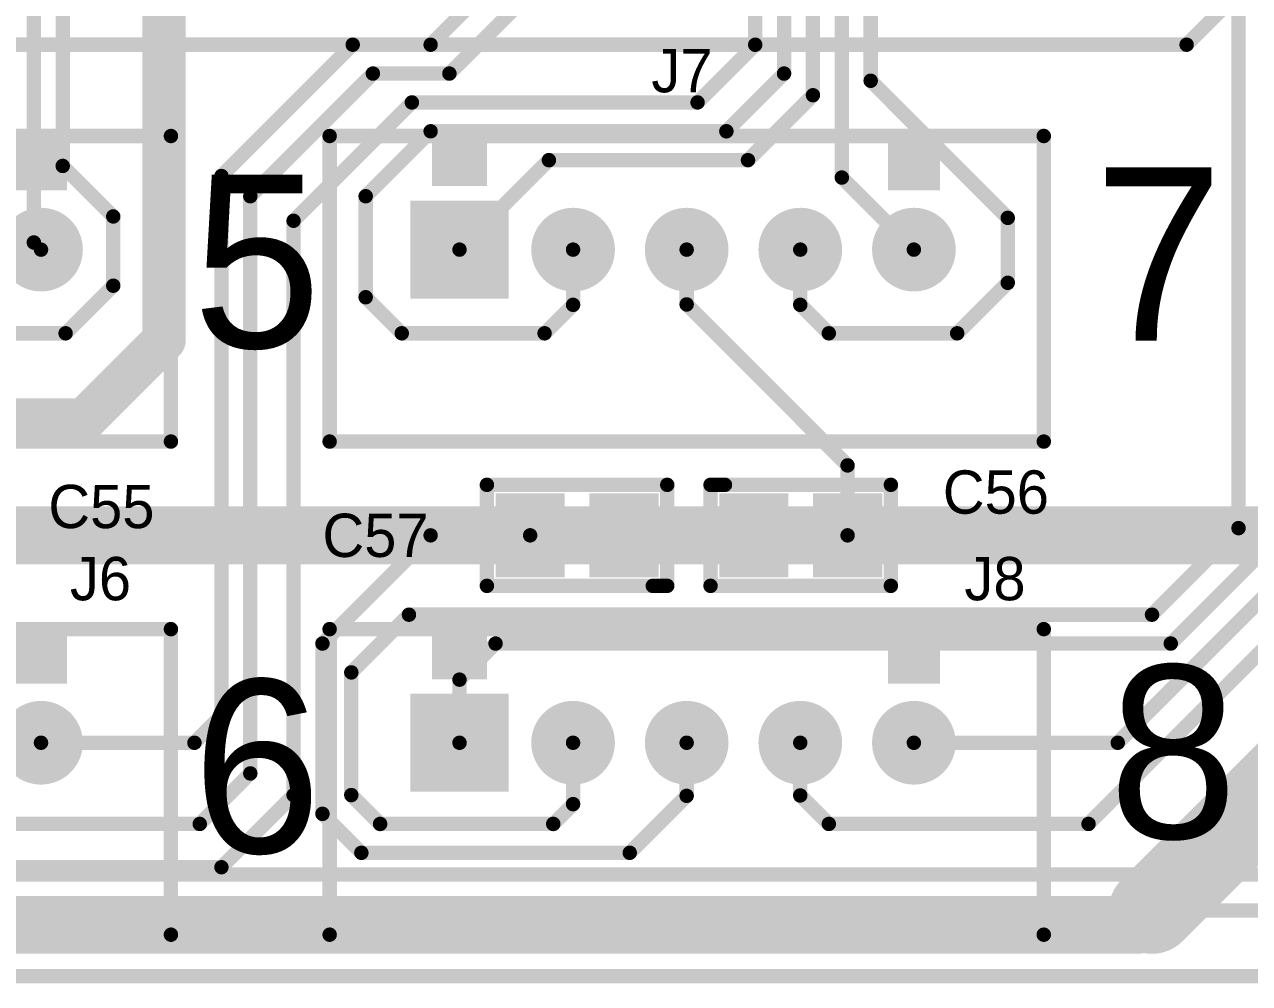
# Model space of a CAD drawing. Extents: x 1012 to 1122, y 1012 to 1122.
# Drawn here: x 1078.45 to 1100.01, y 1011.67 to 1028.55 of the extents above; entities that cross this region are included whole.
import ezdxf

# ---------------------------------------------------------------- set-up
doc = ezdxf.new("R2010")
doc.units = 0
doc.layers.get('0').update_dxf_attribs({"linetype": 'CONTINUOUS'})
for name, color, linetype in [('BOTTOMLAYER', 5, 'CONTINUOUS'), ('BOTTOMSOLDER', 6, 'CONTINUOUS'), ('KEEPOUTLAYER', 6, 'CONTINUOUS'), ('MECHANICAL1', 6, 'CONTINUOUS'), ('MULTILAYER', 9, 'CONTINUOUS'), ('TOPLAYER', 1, 'CONTINUOUS'), ('TOPOVERLAY', 2, 'CONTINUOUS'), ('TOPPASTE', 8, 'CONTINUOUS'), ('TOPSOLDER', 216, 'CONTINUOUS')]:
    doc.layers.add(name, color=color, linetype=linetype)

# ---------------------------------------------------------------- blocks, each defined once
blk = doc.blocks.new('CC0603_66')
at = {"layer": 'TOPLAYER'}
for points in [[(-0.508, -0.635), (0.508, -0.635), (-0.508, 0.635), (0.508, 0.635)], [(1.143, -0.635), (2.159, -0.635), (1.143, 0.635), (2.159, 0.635)]]:
    blk.add_solid(points, dxfattribs=at)
at = {"layer": 'TOPOVERLAY', "const_width": 0.254}
for points in [[(-0.762, -0.889), (-0.762, 0.889)], [(-0.762, 0.889), (-0.508, 0.889)], [(-0.508, 0.889), (2.413, 0.889)], [(2.413, -0.889), (2.413, 0.889)], [(-0.762, -0.889), (2.413, -0.889)]]:
    blk.add_lwpolyline(points, dxfattribs=at)
at = {"layer": 'TOPOVERLAY', "const_width": 0.127}
for points in [[(-0.8255, 0.889, 1), (-0.6985, 0.889, 1)], [(-0.8255, 0.889, 1), (-0.6985, 0.889, 1)], [(-0.5715, 0.889, 1), (-0.4445, 0.889, 1)], [(-0.5715, 0.889, 1), (-0.4445, 0.889, 1)], [(2.3495, 0.889, 1), (2.4765, 0.889, 1)], [(2.3495, 0.889, 1), (2.4765, 0.889, 1)], [(-0.8255, -0.889, 1), (-0.6985, -0.889, 1)], [(-0.8255, -0.889, 1), (-0.6985, -0.889, 1)], [(2.3495, -0.889, 1), (2.4765, -0.889, 1)], [(2.3495, -0.889, 1), (2.4765, -0.889, 1)]]:
    blk.add_lwpolyline(points, format="xyb", close=True, dxfattribs=at)
at = {"layer": 'TOPPASTE'}
for points in [[(-0.508, -0.635), (0.508, -0.635), (-0.508, 0.635), (0.508, 0.635)], [(1.143, -0.635), (2.159, -0.635), (1.143, 0.635), (2.159, 0.635)]]:
    blk.add_solid(points, dxfattribs=at)
at = {"layer": 'TOPSOLDER'}
for points in [[(-0.6096, -0.7366), (0.6096, -0.7366), (-0.6096, 0.7366), (0.6096, 0.7366)], [(1.0414, -0.7366), (2.2606, -0.7366), (1.0414, 0.7366), (2.2606, 0.7366)]]:
    blk.add_solid(points, dxfattribs=at)
blk = doc.blocks.new('CC0603_67')
at = {"layer": 'TOPLAYER'}
for points in [[(-0.508, -0.635), (0.508, -0.635), (-0.508, 0.635), (0.508, 0.635)], [(1.143, -0.635), (2.159, -0.635), (1.143, 0.635), (2.159, 0.635)]]:
    blk.add_solid(points, dxfattribs=at)
at = {"layer": 'TOPOVERLAY', "const_width": 0.254}
for points in [[(-0.508, 0.889), (-0.762, 0.889)], [(-0.762, 0.889), (-0.762, -0.889)], [(2.413, 0.889), (-0.508, 0.889)], [(2.413, 0.889), (2.413, -0.889)], [(2.413, -0.889), (-0.762, -0.889)]]:
    blk.add_lwpolyline(points, dxfattribs=at)
at = {"layer": 'TOPOVERLAY', "const_width": 0.127}
for points in [[(-0.8255, 0.889, 1), (-0.6985, 0.889, 1)], [(-0.8255, 0.889, 1), (-0.6985, 0.889, 1)], [(-0.5715, 0.889, 1), (-0.4445, 0.889, 1)], [(-0.5715, 0.889, 1), (-0.4445, 0.889, 1)], [(2.3495, 0.889, 1), (2.4765, 0.889, 1)], [(2.3495, 0.889, 1), (2.4765, 0.889, 1)], [(-0.8255, -0.889, 1), (-0.6985, -0.889, 1)], [(-0.8255, -0.889, 1), (-0.6985, -0.889, 1)], [(2.3495, -0.889, 1), (2.4765, -0.889, 1)], [(2.3495, -0.889, 1), (2.4765, -0.889, 1)]]:
    blk.add_lwpolyline(points, format="xyb", close=True, dxfattribs=at)
at = {"layer": 'TOPPASTE'}
for points in [[(-0.508, -0.635), (0.508, -0.635), (-0.508, 0.635), (0.508, 0.635)], [(1.143, -0.635), (2.159, -0.635), (1.143, 0.635), (2.159, 0.635)]]:
    blk.add_solid(points, dxfattribs=at)
at = {"layer": 'TOPSOLDER'}
for points in [[(-0.6096, -0.7366), (0.6096, -0.7366), (-0.6096, 0.7366), (0.6096, 0.7366)], [(1.0414, -0.7366), (2.2606, -0.7366), (1.0414, 0.7366), (2.2606, 0.7366)]]:
    blk.add_solid(points, dxfattribs=at)
blk = doc.blocks.new('CON5_2_0MM_110')
at = {"layer": 'BOTTOMLAYER', "const_width": 0.635}
for points in [[(1.682496, 0, 1), (2.317496, 0, 1)], [(3.682492, 0, 1), (4.317492, 0, 1)], [(5.682488, 0, 1), (6.317488, 0, 1)], [(7.682484, 0, 1), (8.317484, 0, 1)]]:
    blk.add_lwpolyline(points, format="xyb", close=True, dxfattribs=at)
at = {"layer": 'BOTTOMLAYER'}
blk.add_solid([(0.762, 0.762), (-0.762, 0.762), (0.762, -0.762), (-0.762, -0.762)], dxfattribs=at)
at = {"layer": 'BOTTOMSOLDER', "const_width": 0.7366}
for points in [[(1.631696, 0, 1), (2.368296, 0, 1)], [(3.631692, 0, 1), (4.368292, 0, 1)], [(5.631688, 0, 1), (6.368288, 0, 1)], [(7.631684, 0, 1), (8.368284, 0, 1)]]:
    blk.add_lwpolyline(points, format="xyb", close=True, dxfattribs=at)
at = {"layer": 'BOTTOMSOLDER'}
blk.add_solid([(0.8636, 0.8636), (-0.8636, 0.8636), (0.8636, -0.8636), (-0.8636, -0.8636)], dxfattribs=at)
at = {"layer": 'MULTILAYER', "const_width": 0.635}
for points in [[(1.682496, 0, 1), (2.317496, 0, 1)], [(3.682492, 0, 1), (4.317492, 0, 1)], [(5.682488, 0, 1), (6.317488, 0, 1)], [(7.682484, 0, 1), (8.317484, 0, 1)]]:
    blk.add_lwpolyline(points, format="xyb", close=True, dxfattribs=at)
at = {"layer": 'MULTILAYER'}
blk.add_solid([(0.762, 0.762), (-0.762, 0.762), (0.762, -0.762), (-0.762, -0.762)], dxfattribs=at)
at = {"layer": 'TOPLAYER', "const_width": 0.635}
for points in [[(1.682496, 0, 1), (2.317496, 0, 1)], [(3.682492, 0, 1), (4.317492, 0, 1)], [(5.682488, 0, 1), (6.317488, 0, 1)], [(7.682484, 0, 1), (8.317484, 0, 1)]]:
    blk.add_lwpolyline(points, format="xyb", close=True, dxfattribs=at)
at = {"layer": 'TOPLAYER'}
blk.add_solid([(0.762, 0.762), (-0.762, 0.762), (0.762, -0.762), (-0.762, -0.762)], dxfattribs=at)
at = {"layer": 'TOPOVERLAY', "const_width": 0.254}
for points in [[(-2.286, -3.3782), (-2.286, 1.999996)], [(-2.286, 1.999996), (10.287, 1.999996)], [(10.287, -3.3782), (10.287, 1.999996)], [(-2.286, -3.3782), (10.287, -3.3782)]]:
    blk.add_lwpolyline(points, dxfattribs=at)
at = {"layer": 'TOPOVERLAY', "const_width": 0.127}
for points in [[(-2.3495, 1.999996, 1), (-2.2225, 1.999996, 1)], [(-2.3495, 1.999996, 1), (-2.2225, 1.999996, 1)], [(10.2235, 1.999996, 1), (10.3505, 1.999996, 1)], [(10.2235, 1.999996, 1), (10.3505, 1.999996, 1)], [(-2.3495, -3.3782, 1), (-2.2225, -3.3782, 1)], [(-2.3495, -3.3782, 1), (-2.2225, -3.3782, 1)], [(10.2235, -3.3782, 1), (10.3505, -3.3782, 1)], [(10.2235, -3.3782, 1), (10.3505, -3.3782, 1)]]:
    blk.add_lwpolyline(points, format="xyb", close=True, dxfattribs=at)
at = {"layer": 'TOPOVERLAY'}
for points in [[(-0.4826, 1.1176), (0.4826, 1.1176), (-0.4826, 1.999996), (0.4826, 1.999996)], [(7.5438, 1.0414), (8.4582, 1.0414), (7.5438, 1.923796), (8.4582, 1.923796)]]:
    blk.add_solid(points, dxfattribs=at)
at = {"layer": 'TOPSOLDER', "const_width": 0.7366}
for points in [[(1.631696, 0, 1), (2.368296, 0, 1)], [(3.631692, 0, 1), (4.368292, 0, 1)], [(5.631688, 0, 1), (6.368288, 0, 1)], [(7.631684, 0, 1), (8.368284, 0, 1)]]:
    blk.add_lwpolyline(points, format="xyb", close=True, dxfattribs=at)
at = {"layer": 'TOPSOLDER'}
blk.add_solid([(0.8636, 0.8636), (-0.8636, 0.8636), (0.8636, -0.8636), (-0.8636, -0.8636)], dxfattribs=at)
blk = doc.blocks.new('CON5_2_0MM_111')
at = {"layer": 'BOTTOMLAYER', "const_width": 0.635}
for points in [[(1.682496, 0, 1), (2.317496, 0, 1)], [(3.682492, 0, 1), (4.317492, 0, 1)], [(5.682488, 0, 1), (6.317488, 0, 1)], [(7.682484, 0, 1), (8.317484, 0, 1)]]:
    blk.add_lwpolyline(points, format="xyb", close=True, dxfattribs=at)
at = {"layer": 'BOTTOMLAYER'}
blk.add_solid([(0.762, 0.762), (-0.762, 0.762), (0.762, -0.762), (-0.762, -0.762)], dxfattribs=at)
at = {"layer": 'BOTTOMSOLDER', "const_width": 0.7366}
for points in [[(1.631696, 0, 1), (2.368296, 0, 1)], [(3.631692, 0, 1), (4.368292, 0, 1)], [(5.631688, 0, 1), (6.368288, 0, 1)], [(7.631684, 0, 1), (8.368284, 0, 1)]]:
    blk.add_lwpolyline(points, format="xyb", close=True, dxfattribs=at)
at = {"layer": 'BOTTOMSOLDER'}
blk.add_solid([(0.8636, 0.8636), (-0.8636, 0.8636), (0.8636, -0.8636), (-0.8636, -0.8636)], dxfattribs=at)
at = {"layer": 'MULTILAYER', "const_width": 0.635}
for points in [[(1.682496, 0, 1), (2.317496, 0, 1)], [(3.682492, 0, 1), (4.317492, 0, 1)], [(5.682488, 0, 1), (6.317488, 0, 1)], [(7.682484, 0, 1), (8.317484, 0, 1)]]:
    blk.add_lwpolyline(points, format="xyb", close=True, dxfattribs=at)
at = {"layer": 'MULTILAYER'}
blk.add_solid([(0.762, 0.762), (-0.762, 0.762), (0.762, -0.762), (-0.762, -0.762)], dxfattribs=at)
at = {"layer": 'TOPLAYER', "const_width": 0.635}
for points in [[(1.682496, 0, 1), (2.317496, 0, 1)], [(3.682492, 0, 1), (4.317492, 0, 1)], [(5.682488, 0, 1), (6.317488, 0, 1)], [(7.682484, 0, 1), (8.317484, 0, 1)]]:
    blk.add_lwpolyline(points, format="xyb", close=True, dxfattribs=at)
at = {"layer": 'TOPLAYER'}
blk.add_solid([(0.762, 0.762), (-0.762, 0.762), (0.762, -0.762), (-0.762, -0.762)], dxfattribs=at)
at = {"layer": 'TOPOVERLAY', "const_width": 0.254}
for points in [[(-2.286, -3.3782), (-2.286, 1.999996)], [(-2.286, 1.999996), (10.287, 1.999996)], [(10.287, -3.3782), (10.287, 1.999996)], [(-2.286, -3.3782), (10.287, -3.3782)]]:
    blk.add_lwpolyline(points, dxfattribs=at)
at = {"layer": 'TOPOVERLAY', "const_width": 0.127}
for points in [[(-2.3495, 1.999996, 1), (-2.2225, 1.999996, 1)], [(-2.3495, 1.999996, 1), (-2.2225, 1.999996, 1)], [(10.2235, 1.999996, 1), (10.3505, 1.999996, 1)], [(10.2235, 1.999996, 1), (10.3505, 1.999996, 1)], [(-2.3495, -3.3782, 1), (-2.2225, -3.3782, 1)], [(-2.3495, -3.3782, 1), (-2.2225, -3.3782, 1)], [(10.2235, -3.3782, 1), (10.3505, -3.3782, 1)], [(10.2235, -3.3782, 1), (10.3505, -3.3782, 1)]]:
    blk.add_lwpolyline(points, format="xyb", close=True, dxfattribs=at)
at = {"layer": 'TOPOVERLAY'}
for points in [[(-0.4826, 1.1176), (0.4826, 1.1176), (-0.4826, 1.999996), (0.4826, 1.999996)], [(7.5438, 1.0414), (8.4582, 1.0414), (7.5438, 1.923796), (8.4582, 1.923796)]]:
    blk.add_solid(points, dxfattribs=at)
at = {"layer": 'TOPSOLDER', "const_width": 0.7366}
for points in [[(1.631696, 0, 1), (2.368296, 0, 1)], [(3.631692, 0, 1), (4.368292, 0, 1)], [(5.631688, 0, 1), (6.368288, 0, 1)], [(7.631684, 0, 1), (8.368284, 0, 1)]]:
    blk.add_lwpolyline(points, format="xyb", close=True, dxfattribs=at)
at = {"layer": 'TOPSOLDER'}
blk.add_solid([(0.8636, 0.8636), (-0.8636, 0.8636), (0.8636, -0.8636), (-0.8636, -0.8636)], dxfattribs=at)
blk = doc.blocks.new('CON5_2_0MM_112')
at = {"layer": 'BOTTOMLAYER', "const_width": 0.635}
for points in [[(1.682496, 0, 1), (2.317496, 0, 1)], [(3.682492, 0, 1), (4.317492, 0, 1)], [(5.682488, 0, 1), (6.317488, 0, 1)], [(7.682484, 0, 1), (8.317484, 0, 1)]]:
    blk.add_lwpolyline(points, format="xyb", close=True, dxfattribs=at)
at = {"layer": 'BOTTOMLAYER'}
blk.add_solid([(0.762, 0.762), (-0.762, 0.762), (0.762, -0.762), (-0.762, -0.762)], dxfattribs=at)
at = {"layer": 'BOTTOMSOLDER', "const_width": 0.7366}
for points in [[(1.631696, 0, 1), (2.368296, 0, 1)], [(3.631692, 0, 1), (4.368292, 0, 1)], [(5.631688, 0, 1), (6.368288, 0, 1)], [(7.631684, 0, 1), (8.368284, 0, 1)]]:
    blk.add_lwpolyline(points, format="xyb", close=True, dxfattribs=at)
at = {"layer": 'BOTTOMSOLDER'}
blk.add_solid([(0.8636, 0.8636), (-0.8636, 0.8636), (0.8636, -0.8636), (-0.8636, -0.8636)], dxfattribs=at)
at = {"layer": 'MULTILAYER', "const_width": 0.635}
for points in [[(1.682496, 0, 1), (2.317496, 0, 1)], [(3.682492, 0, 1), (4.317492, 0, 1)], [(5.682488, 0, 1), (6.317488, 0, 1)], [(7.682484, 0, 1), (8.317484, 0, 1)]]:
    blk.add_lwpolyline(points, format="xyb", close=True, dxfattribs=at)
at = {"layer": 'MULTILAYER'}
blk.add_solid([(0.762, 0.762), (-0.762, 0.762), (0.762, -0.762), (-0.762, -0.762)], dxfattribs=at)
at = {"layer": 'TOPLAYER', "const_width": 0.635}
for points in [[(1.682496, 0, 1), (2.317496, 0, 1)], [(3.682492, 0, 1), (4.317492, 0, 1)], [(5.682488, 0, 1), (6.317488, 0, 1)], [(7.682484, 0, 1), (8.317484, 0, 1)]]:
    blk.add_lwpolyline(points, format="xyb", close=True, dxfattribs=at)
at = {"layer": 'TOPLAYER'}
blk.add_solid([(0.762, 0.762), (-0.762, 0.762), (0.762, -0.762), (-0.762, -0.762)], dxfattribs=at)
at = {"layer": 'TOPOVERLAY', "const_width": 0.254}
for points in [[(-2.286, -3.3782), (-2.286, 1.999996)], [(-2.286, 1.999996), (10.287, 1.999996)], [(10.287, -3.3782), (10.287, 1.999996)], [(-2.286, -3.3782), (10.287, -3.3782)]]:
    blk.add_lwpolyline(points, dxfattribs=at)
at = {"layer": 'TOPOVERLAY', "const_width": 0.127}
for points in [[(-2.3495, 1.999996, 1), (-2.2225, 1.999996, 1)], [(-2.3495, 1.999996, 1), (-2.2225, 1.999996, 1)], [(10.2235, 1.999996, 1), (10.3505, 1.999996, 1)], [(10.2235, 1.999996, 1), (10.3505, 1.999996, 1)], [(-2.3495, -3.3782, 1), (-2.2225, -3.3782, 1)], [(-2.3495, -3.3782, 1), (-2.2225, -3.3782, 1)], [(10.2235, -3.3782, 1), (10.3505, -3.3782, 1)], [(10.2235, -3.3782, 1), (10.3505, -3.3782, 1)]]:
    blk.add_lwpolyline(points, format="xyb", close=True, dxfattribs=at)
at = {"layer": 'TOPOVERLAY'}
for points in [[(-0.4826, 1.1176), (0.4826, 1.1176), (-0.4826, 1.999996), (0.4826, 1.999996)], [(7.5438, 1.0414), (8.4582, 1.0414), (7.5438, 1.923796), (8.4582, 1.923796)]]:
    blk.add_solid(points, dxfattribs=at)
at = {"layer": 'TOPSOLDER', "const_width": 0.7366}
for points in [[(1.631696, 0, 1), (2.368296, 0, 1)], [(3.631692, 0, 1), (4.368292, 0, 1)], [(5.631688, 0, 1), (6.368288, 0, 1)], [(7.631684, 0, 1), (8.368284, 0, 1)]]:
    blk.add_lwpolyline(points, format="xyb", close=True, dxfattribs=at)
at = {"layer": 'TOPSOLDER'}
blk.add_solid([(0.8636, 0.8636), (-0.8636, 0.8636), (0.8636, -0.8636), (-0.8636, -0.8636)], dxfattribs=at)
blk = doc.blocks.new('CON5_2_0MM_113')
at = {"layer": 'BOTTOMLAYER', "const_width": 0.635}
for points in [[(1.682496, 0, 1), (2.317496, 0, 1)], [(3.682492, 0, 1), (4.317492, 0, 1)], [(5.682488, 0, 1), (6.317488, 0, 1)], [(7.682484, 0, 1), (8.317484, 0, 1)]]:
    blk.add_lwpolyline(points, format="xyb", close=True, dxfattribs=at)
at = {"layer": 'BOTTOMLAYER'}
blk.add_solid([(0.762, 0.762), (-0.762, 0.762), (0.762, -0.762), (-0.762, -0.762)], dxfattribs=at)
at = {"layer": 'BOTTOMSOLDER', "const_width": 0.7366}
for points in [[(1.631696, 0, 1), (2.368296, 0, 1)], [(3.631692, 0, 1), (4.368292, 0, 1)], [(5.631688, 0, 1), (6.368288, 0, 1)], [(7.631684, 0, 1), (8.368284, 0, 1)]]:
    blk.add_lwpolyline(points, format="xyb", close=True, dxfattribs=at)
at = {"layer": 'BOTTOMSOLDER'}
blk.add_solid([(0.8636, 0.8636), (-0.8636, 0.8636), (0.8636, -0.8636), (-0.8636, -0.8636)], dxfattribs=at)
at = {"layer": 'MULTILAYER', "const_width": 0.635}
for points in [[(1.682496, 0, 1), (2.317496, 0, 1)], [(3.682492, 0, 1), (4.317492, 0, 1)], [(5.682488, 0, 1), (6.317488, 0, 1)], [(7.682484, 0, 1), (8.317484, 0, 1)]]:
    blk.add_lwpolyline(points, format="xyb", close=True, dxfattribs=at)
at = {"layer": 'MULTILAYER'}
blk.add_solid([(0.762, 0.762), (-0.762, 0.762), (0.762, -0.762), (-0.762, -0.762)], dxfattribs=at)
at = {"layer": 'TOPLAYER', "const_width": 0.635}
for points in [[(1.682496, 0, 1), (2.317496, 0, 1)], [(3.682492, 0, 1), (4.317492, 0, 1)], [(5.682488, 0, 1), (6.317488, 0, 1)], [(7.682484, 0, 1), (8.317484, 0, 1)]]:
    blk.add_lwpolyline(points, format="xyb", close=True, dxfattribs=at)
at = {"layer": 'TOPLAYER'}
blk.add_solid([(0.762, 0.762), (-0.762, 0.762), (0.762, -0.762), (-0.762, -0.762)], dxfattribs=at)
at = {"layer": 'TOPOVERLAY', "const_width": 0.254}
for points in [[(-2.286, -3.3782), (-2.286, 1.999996)], [(-2.286, 1.999996), (10.287, 1.999996)], [(10.287, -3.3782), (10.287, 1.999996)], [(-2.286, -3.3782), (10.287, -3.3782)]]:
    blk.add_lwpolyline(points, dxfattribs=at)
at = {"layer": 'TOPOVERLAY', "const_width": 0.127}
for points in [[(-2.3495, 1.999996, 1), (-2.2225, 1.999996, 1)], [(-2.3495, 1.999996, 1), (-2.2225, 1.999996, 1)], [(10.2235, 1.999996, 1), (10.3505, 1.999996, 1)], [(10.2235, 1.999996, 1), (10.3505, 1.999996, 1)], [(-2.3495, -3.3782, 1), (-2.2225, -3.3782, 1)], [(-2.3495, -3.3782, 1), (-2.2225, -3.3782, 1)], [(10.2235, -3.3782, 1), (10.3505, -3.3782, 1)], [(10.2235, -3.3782, 1), (10.3505, -3.3782, 1)]]:
    blk.add_lwpolyline(points, format="xyb", close=True, dxfattribs=at)
at = {"layer": 'TOPOVERLAY'}
for points in [[(-0.4826, 1.1176), (0.4826, 1.1176), (-0.4826, 1.999996), (0.4826, 1.999996)], [(7.5438, 1.0414), (8.4582, 1.0414), (7.5438, 1.923796), (8.4582, 1.923796)]]:
    blk.add_solid(points, dxfattribs=at)
at = {"layer": 'TOPSOLDER', "const_width": 0.7366}
for points in [[(1.631696, 0, 1), (2.368296, 0, 1)], [(3.631692, 0, 1), (4.368292, 0, 1)], [(5.631688, 0, 1), (6.368288, 0, 1)], [(7.631684, 0, 1), (8.368284, 0, 1)]]:
    blk.add_lwpolyline(points, format="xyb", close=True, dxfattribs=at)
at = {"layer": 'TOPSOLDER'}
blk.add_solid([(0.8636, 0.8636), (-0.8636, 0.8636), (0.8636, -0.8636), (-0.8636, -0.8636)], dxfattribs=at)

msp = doc.modelspace()

# ---------------------------------------------------------------- linework, layer by layer
at = {"layer": 'BOTTOMLAYER'}
for points, const_width in [([(1098.906, 1028.192), (1100.836, 1030.122)], 0.254), ([(1052.068, 1028.192), (1098.906, 1028.192)], 0.254), ([(1074.725, 1019.556), (1090.143, 1019.556)], 1.016), ([(1090.143, 1019.556), (1108.456, 1019.556)], 1.016), ([(1030.224, 1013.587), (1104.163, 1013.587)], 0.254), ([(1028.929, 1012.952), (1104.392, 1012.952)], 0.254)]:
    msp.add_lwpolyline(points, dxfattribs=dict(at, const_width=const_width))
for points, const_width in [([(1098.842, 1028.192, 1), (1098.969, 1028.192, 1)], 0.127), ([(1098.842, 1028.192, 1), (1098.969, 1028.192, 1)], 0.127), ([(1089.889, 1019.556, 1), (1090.397, 1019.556, 1)], 0.508), ([(1089.889, 1019.556, 1), (1090.397, 1019.556, 1)], 0.508), ([(1089.952, 1019.556, 1), (1090.333, 1019.556, 1)], 0.381)]:
    msp.add_lwpolyline(points, format="xyb", close=True, dxfattribs=dict(at, const_width=const_width))
at = {"layer": 'BOTTOMSOLDER', "const_width": 0.483}
msp.add_lwpolyline([(1089.901, 1019.556, 1), (1090.384, 1019.556, 1)], format="xyb", close=True, dxfattribs=at)
at = {"layer": 'KEEPOUTLAYER', "const_width": 0.254}
msp.add_lwpolyline([(1014.782, 1011.795), (1118.782, 1011.795)], dxfattribs=at)
at = {"layer": 'MECHANICAL1', "const_width": 0.254}
msp.add_lwpolyline([(1014.782, 1011.795), (1118.782, 1011.795)], dxfattribs=at)
at = {"layer": 'MULTILAYER', "const_width": 0.381}
msp.add_lwpolyline([(1089.952, 1019.556, 1), (1090.333, 1019.556, 1)], format="xyb", close=True, dxfattribs=at)
at = {"layer": 'TOPLAYER'}
for points, const_width in [([(1078.611, 1024.711), (1078.611, 1040.003)], 0.254), ([(1091.311, 1028.192), (1091.311, 1040.003)], 0.254), ([(1079.119, 1026.058), (1079.119, 1039.673)], 0.254), ([(1091.819, 1027.684), (1091.819, 1039.495)], 0.254), ([(1092.327, 1027.303), (1092.327, 1039.165)], 0.254), ([(1092.835, 1025.854), (1092.835, 1038.784)], 0.254), ([(1093.343, 1027.557), (1093.343, 1038.301)], 0.254), ([(1080.903, 1022.991), (1080.903, 1032.834)], 0.762), ([(1099.82, 1019.683), (1099.82, 1031.57)], 0.254), ([(1085.596, 1028.192), (1086.612, 1029.208)], 0.254), ([(1085.926, 1027.684), (1087.12, 1028.878)], 0.254), ([(1081.913, 1025.881), (1084.224, 1028.192)], 0.254), ([(1084.224, 1028.192), (1085.596, 1028.192)], 0.254), ([(1090.295, 1027.176), (1091.311, 1028.192)], 0.254), ([(1082.421, 1025.525), (1084.58, 1027.684)], 0.254), ([(1084.58, 1027.684), (1085.926, 1027.684)], 0.254), ([(1090.803, 1026.668), (1091.819, 1027.684)], 0.254), ([(1093.343, 1027.557), (1095.756, 1025.144)], 0.254), ([(1083.183, 1025.093), (1085.266, 1027.176)], 0.254), ([(1085.266, 1027.176), (1090.295, 1027.176)], 0.254), ([(1091.184, 1026.16), (1092.327, 1027.303)], 0.254), ([(1084.453, 1025.525), (1085.596, 1026.668)], 0.254), ([(1085.596, 1026.668), (1090.803, 1026.668)], 0.254), ([(1079.119, 1026.058), (1080.008, 1025.169)], 0.254), ([(1086.104, 1024.585), (1087.679, 1026.16)], 0.254), ([(1087.679, 1026.16), (1091.184, 1026.16)], 0.254), ([(1081.913, 1016.381), (1081.913, 1025.881)], 0.254), ([(1092.835, 1025.854), (1094.104, 1024.585)], 0.254), ([(1082.421, 1015.365), (1082.421, 1025.525)], 0.254), ([(1084.453, 1023.747), (1084.453, 1025.525)], 0.254), ([(1080.008, 1023.95), (1080.008, 1025.169)], 0.254), ([(1083.183, 1014.984), (1083.183, 1025.093)], 0.254), ([(1095.756, 1024.001), (1095.756, 1025.144)], 0.254), ([(1078.611, 1024.711), (1078.737, 1024.585)], 0.254), ([(1088.104, 1023.613), (1088.104, 1024.585)], 0.254), ([(1090.104, 1023.62), (1090.104, 1024.585)], 0.254), ([(1092.104, 1023.614), (1092.104, 1024.585)], 0.254), ([(1098.296, 1012.952), (1109.218, 1023.874)], 1.524), ([(1079.17, 1023.112), (1080.008, 1023.95)], 0.254), ([(1094.867, 1023.112), (1095.756, 1024.001)], 0.254), ([(1084.453, 1023.747), (1085.088, 1023.112)], 0.254), ([(1087.603, 1023.112), (1088.104, 1023.613)], 0.254), ([(1090.104, 1023.62), (1092.937, 1020.787)], 0.254), ([(1092.104, 1023.614), (1092.606, 1023.112)], 0.254), ([(1079.5, 1021.588), (1080.903, 1022.991)], 0.762), ([(1077.112, 1023.112), (1079.17, 1023.112)], 0.254), ([(1085.088, 1023.112), (1087.603, 1023.112)], 0.254), ([(1092.606, 1023.112), (1094.867, 1023.112)], 0.254), ([(1077.214, 1021.588), (1079.5, 1021.588)], 0.762), ([(1092.937, 1019.556), (1092.937, 1020.787)], 0.254), ([(1089, 1019.556), (1091.286, 1019.556)], 1.016), ([(1083.691, 1017.651), (1085.596, 1019.556)], 0.254), ([(1085.596, 1019.556), (1087.349, 1019.556)], 0.254), ([(1098.296, 1018.159), (1099.82, 1019.683)], 0.254), ([(1098.626, 1017.651), (1100.328, 1019.353)], 0.254), ([(1097.693, 1015.905), (1100.836, 1019.048)], 0.254), ([(1097.178, 1014.476), (1101.344, 1018.642)], 0.254), ([(1084.199, 1017.143), (1085.215, 1018.159)], 0.254), ([(1085.215, 1018.159), (1098.296, 1018.159)], 0.254), ([(1083.691, 1014.654), (1083.691, 1017.651)], 0.254), ([(1086.104, 1017.016), (1086.739, 1017.651)], 0.254), ([(1086.739, 1017.651), (1098.626, 1017.651)], 0.254), ([(1084.199, 1014.984), (1084.199, 1017.143)], 0.254), ([(1086.104, 1015.905), (1086.104, 1017.016)], 0.254), ([(1081.437, 1015.905), (1081.913, 1016.381)], 0.254), ([(1078.737, 1015.905), (1081.437, 1015.905)], 0.254), ([(1088.104, 1014.825), (1088.104, 1015.905)], 0.254), ([(1090.104, 1014.971), (1090.104, 1015.905)], 0.254), ([(1092.104, 1014.978), (1092.104, 1015.905)], 0.254), ([(1094.104, 1015.905), (1097.693, 1015.905)], 0.254), ([(1081.532, 1014.476), (1082.421, 1015.365)], 0.254), ([(1081.913, 1013.714), (1083.183, 1014.984)], 0.254), ([(1084.199, 1014.984), (1084.707, 1014.476)], 0.254), ([(1087.755, 1014.476), (1088.104, 1014.825)], 0.254), ([(1089.101, 1013.968), (1090.104, 1014.971)], 0.254), ([(1092.104, 1014.978), (1092.606, 1014.476)], 0.254), ([(1083.691, 1014.654), (1084.377, 1013.968)], 0.254), ([(1077.29, 1014.476), (1081.532, 1014.476)], 0.254), ([(1084.707, 1014.476), (1087.755, 1014.476)], 0.254), ([(1092.606, 1014.476), (1097.178, 1014.476)], 0.254), ([(1084.377, 1013.968), (1089.101, 1013.968)], 0.254), ([(1038.098, 1013.714), (1081.913, 1013.714)], 0.254), ([(1098.042, 1012.698), (1098.296, 1012.952)], 1.016), ([(1036.598, 1012.698), (1098.042, 1012.698)], 1.016)]:
    msp.add_lwpolyline(points, dxfattribs=dict(at, const_width=const_width))
for points, const_width in [([(1084.161, 1028.192, 1), (1084.288, 1028.192, 1)], 0.127), ([(1084.161, 1028.192, 1), (1084.288, 1028.192, 1)], 0.127), ([(1085.533, 1028.192, 1), (1085.659, 1028.192, 1)], 0.127), ([(1085.533, 1028.192, 1), (1085.659, 1028.192, 1)], 0.127), ([(1091.247, 1028.192, 1), (1091.374, 1028.192, 1)], 0.127), ([(1091.247, 1028.192, 1), (1091.374, 1028.192, 1)], 0.127), ([(1084.516, 1027.684, 1), (1084.643, 1027.684, 1)], 0.127), ([(1084.516, 1027.684, 1), (1084.643, 1027.684, 1)], 0.127), ([(1085.863, 1027.684, 1), (1085.99, 1027.684, 1)], 0.127), ([(1085.863, 1027.684, 1), (1085.99, 1027.684, 1)], 0.127), ([(1091.755, 1027.684, 1), (1091.882, 1027.684, 1)], 0.127), ([(1091.755, 1027.684, 1), (1091.882, 1027.684, 1)], 0.127), ([(1093.28, 1027.557, 1), (1093.407, 1027.557, 1)], 0.127), ([(1093.28, 1027.557, 1), (1093.407, 1027.557, 1)], 0.127), ([(1085.202, 1027.176, 1), (1085.329, 1027.176, 1)], 0.127), ([(1085.202, 1027.176, 1), (1085.329, 1027.176, 1)], 0.127), ([(1090.232, 1027.176, 1), (1090.359, 1027.176, 1)], 0.127), ([(1090.232, 1027.176, 1), (1090.359, 1027.176, 1)], 0.127), ([(1092.264, 1027.303, 1), (1092.39, 1027.303, 1)], 0.127), ([(1092.264, 1027.303, 1), (1092.39, 1027.303, 1)], 0.127), ([(1085.533, 1026.668, 1), (1085.659, 1026.668, 1)], 0.127), ([(1085.533, 1026.668, 1), (1085.659, 1026.668, 1)], 0.127), ([(1090.739, 1026.668, 1), (1090.867, 1026.668, 1)], 0.127), ([(1090.739, 1026.668, 1), (1090.867, 1026.668, 1)], 0.127), ([(1079.055, 1026.058, 1), (1079.182, 1026.058, 1)], 0.127), ([(1079.055, 1026.058, 1), (1079.182, 1026.058, 1)], 0.127), ([(1087.615, 1026.16, 1), (1087.742, 1026.16, 1)], 0.127), ([(1087.615, 1026.16, 1), (1087.742, 1026.16, 1)], 0.127), ([(1091.12, 1026.16, 1), (1091.247, 1026.16, 1)], 0.127), ([(1091.12, 1026.16, 1), (1091.247, 1026.16, 1)], 0.127), ([(1081.85, 1025.881, 1), (1081.976, 1025.881, 1)], 0.127), ([(1081.85, 1025.881, 1), (1081.976, 1025.881, 1)], 0.127), ([(1092.772, 1025.854, 1), (1092.899, 1025.854, 1)], 0.127), ([(1092.772, 1025.854, 1), (1092.899, 1025.854, 1)], 0.127), ([(1082.358, 1025.525, 1), (1082.485, 1025.525, 1)], 0.127), ([(1082.358, 1025.525, 1), (1082.485, 1025.525, 1)], 0.127), ([(1084.389, 1025.525, 1), (1084.516, 1025.525, 1)], 0.127), ([(1084.389, 1025.525, 1), (1084.516, 1025.525, 1)], 0.127), ([(1079.945, 1025.169, 1), (1080.072, 1025.169, 1)], 0.127), ([(1079.945, 1025.169, 1), (1080.072, 1025.169, 1)], 0.127), ([(1083.12, 1025.093, 1), (1083.246, 1025.093, 1)], 0.127), ([(1083.12, 1025.093, 1), (1083.246, 1025.093, 1)], 0.127), ([(1095.693, 1025.144, 1), (1095.82, 1025.144, 1)], 0.127), ([(1095.693, 1025.144, 1), (1095.82, 1025.144, 1)], 0.127), ([(1078.547, 1024.711, 1), (1078.675, 1024.711, 1)], 0.127), ([(1078.547, 1024.711, 1), (1078.675, 1024.711, 1)], 0.127), ([(1078.673, 1024.585, 1), (1078.8, 1024.585, 1)], 0.127), ([(1086.041, 1024.585, 1), (1086.168, 1024.585, 1)], 0.127), ([(1088.04, 1024.585, 1), (1088.167, 1024.585, 1)], 0.127), ([(1090.04, 1024.585, 1), (1090.167, 1024.585, 1)], 0.127), ([(1092.04, 1024.585, 1), (1092.167, 1024.585, 1)], 0.127), ([(1094.04, 1024.585, 1), (1094.167, 1024.585, 1)], 0.127), ([(1079.945, 1023.95, 1), (1080.072, 1023.95, 1)], 0.127), ([(1079.945, 1023.95, 1), (1080.072, 1023.95, 1)], 0.127), ([(1095.693, 1024.001, 1), (1095.82, 1024.001, 1)], 0.127), ([(1095.693, 1024.001, 1), (1095.82, 1024.001, 1)], 0.127), ([(1084.389, 1023.747, 1), (1084.516, 1023.747, 1)], 0.127), ([(1084.389, 1023.747, 1), (1084.516, 1023.747, 1)], 0.127), ([(1088.04, 1023.613, 1), (1088.167, 1023.613, 1)], 0.127), ([(1088.04, 1023.613, 1), (1088.167, 1023.613, 1)], 0.127), ([(1090.04, 1023.62, 1), (1090.167, 1023.62, 1)], 0.127), ([(1090.04, 1023.62, 1), (1090.167, 1023.62, 1)], 0.127), ([(1092.04, 1023.614, 1), (1092.167, 1023.614, 1)], 0.127), ([(1092.04, 1023.614, 1), (1092.167, 1023.614, 1)], 0.127), ([(1080.713, 1022.991, 1), (1081.094, 1022.991, 1)], 0.381), ([(1080.713, 1022.991, 1), (1081.094, 1022.991, 1)], 0.381), ([(1079.106, 1023.112, 1), (1079.233, 1023.112, 1)], 0.127), ([(1079.106, 1023.112, 1), (1079.233, 1023.112, 1)], 0.127), ([(1085.024, 1023.112, 1), (1085.151, 1023.112, 1)], 0.127), ([(1085.024, 1023.112, 1), (1085.151, 1023.112, 1)], 0.127), ([(1087.539, 1023.112, 1), (1087.666, 1023.112, 1)], 0.127), ([(1087.539, 1023.112, 1), (1087.666, 1023.112, 1)], 0.127), ([(1092.543, 1023.112, 1), (1092.67, 1023.112, 1)], 0.127), ([(1092.543, 1023.112, 1), (1092.67, 1023.112, 1)], 0.127), ([(1094.803, 1023.112, 1), (1094.93, 1023.112, 1)], 0.127), ([(1094.803, 1023.112, 1), (1094.93, 1023.112, 1)], 0.127), ([(1079.31, 1021.588, 1), (1079.69, 1021.588, 1)], 0.381), ([(1079.31, 1021.588, 1), (1079.69, 1021.588, 1)], 0.381), ([(1092.873, 1020.787, 1), (1093, 1020.787, 1)], 0.127), ([(1092.873, 1020.787, 1), (1093, 1020.787, 1)], 0.127), ([(1088.746, 1019.556, 1), (1089.254, 1019.556, 1)], 0.508), ([(1089.952, 1019.556, 1), (1090.333, 1019.556, 1)], 0.381), ([(1091.032, 1019.556, 1), (1091.54, 1019.556, 1)], 0.508), ([(1085.533, 1019.556, 1), (1085.659, 1019.556, 1)], 0.127), ([(1085.533, 1019.556, 1), (1085.659, 1019.556, 1)], 0.127), ([(1087.285, 1019.556, 1), (1087.412, 1019.556, 1)], 0.127), ([(1092.873, 1019.556, 1), (1093, 1019.556, 1)], 0.127), ([(1099.756, 1019.683, 1), (1099.883, 1019.683, 1)], 0.127), ([(1099.756, 1019.683, 1), (1099.883, 1019.683, 1)], 0.127), ([(1085.151, 1018.159, 1), (1085.278, 1018.159, 1)], 0.127), ([(1085.151, 1018.159, 1), (1085.278, 1018.159, 1)], 0.127), ([(1098.233, 1018.159, 1), (1098.36, 1018.159, 1)], 0.127), ([(1098.233, 1018.159, 1), (1098.36, 1018.159, 1)], 0.127), ([(1083.628, 1017.651, 1), (1083.755, 1017.651, 1)], 0.127), ([(1083.628, 1017.651, 1), (1083.755, 1017.651, 1)], 0.127), ([(1086.676, 1017.651, 1), (1086.803, 1017.651, 1)], 0.127), ([(1086.676, 1017.651, 1), (1086.803, 1017.651, 1)], 0.127), ([(1098.563, 1017.651, 1), (1098.69, 1017.651, 1)], 0.127), ([(1098.563, 1017.651, 1), (1098.69, 1017.651, 1)], 0.127), ([(1084.136, 1017.143, 1), (1084.263, 1017.143, 1)], 0.127), ([(1084.136, 1017.143, 1), (1084.263, 1017.143, 1)], 0.127), ([(1086.041, 1017.016, 1), (1086.168, 1017.016, 1)], 0.127), ([(1086.041, 1017.016, 1), (1086.168, 1017.016, 1)], 0.127), ([(1081.85, 1016.381, 1), (1081.976, 1016.381, 1)], 0.127), ([(1081.85, 1016.381, 1), (1081.976, 1016.381, 1)], 0.127), ([(1078.673, 1015.905, 1), (1078.8, 1015.905, 1)], 0.127), ([(1081.374, 1015.905, 1), (1081.501, 1015.905, 1)], 0.127), ([(1081.374, 1015.905, 1), (1081.501, 1015.905, 1)], 0.127), ([(1086.041, 1015.905, 1), (1086.168, 1015.905, 1)], 0.127), ([(1088.04, 1015.905, 1), (1088.167, 1015.905, 1)], 0.127), ([(1090.04, 1015.905, 1), (1090.167, 1015.905, 1)], 0.127), ([(1092.04, 1015.905, 1), (1092.167, 1015.905, 1)], 0.127), ([(1094.04, 1015.905, 1), (1094.167, 1015.905, 1)], 0.127), ([(1097.63, 1015.905, 1), (1097.757, 1015.905, 1)], 0.127), ([(1097.63, 1015.905, 1), (1097.757, 1015.905, 1)], 0.127), ([(1082.358, 1015.365, 1), (1082.485, 1015.365, 1)], 0.127), ([(1082.358, 1015.365, 1), (1082.485, 1015.365, 1)], 0.127), ([(1083.12, 1014.984, 1), (1083.246, 1014.984, 1)], 0.127), ([(1083.12, 1014.984, 1), (1083.246, 1014.984, 1)], 0.127), ([(1084.136, 1014.984, 1), (1084.263, 1014.984, 1)], 0.127), ([(1084.136, 1014.984, 1), (1084.263, 1014.984, 1)], 0.127), ([(1088.04, 1014.825, 1), (1088.167, 1014.825, 1)], 0.127), ([(1088.04, 1014.825, 1), (1088.167, 1014.825, 1)], 0.127), ([(1090.04, 1014.971, 1), (1090.167, 1014.971, 1)], 0.127), ([(1090.04, 1014.971, 1), (1090.167, 1014.971, 1)], 0.127), ([(1092.04, 1014.978, 1), (1092.167, 1014.978, 1)], 0.127), ([(1092.04, 1014.978, 1), (1092.167, 1014.978, 1)], 0.127), ([(1083.628, 1014.654, 1), (1083.755, 1014.654, 1)], 0.127), ([(1083.628, 1014.654, 1), (1083.755, 1014.654, 1)], 0.127), ([(1081.468, 1014.476, 1), (1081.595, 1014.476, 1)], 0.127), ([(1081.468, 1014.476, 1), (1081.595, 1014.476, 1)], 0.127), ([(1084.643, 1014.476, 1), (1084.771, 1014.476, 1)], 0.127), ([(1084.643, 1014.476, 1), (1084.771, 1014.476, 1)], 0.127), ([(1087.691, 1014.476, 1), (1087.819, 1014.476, 1)], 0.127), ([(1087.691, 1014.476, 1), (1087.819, 1014.476, 1)], 0.127), ([(1092.543, 1014.476, 1), (1092.67, 1014.476, 1)], 0.127), ([(1092.543, 1014.476, 1), (1092.67, 1014.476, 1)], 0.127), ([(1097.115, 1014.476, 1), (1097.242, 1014.476, 1)], 0.127), ([(1097.115, 1014.476, 1), (1097.242, 1014.476, 1)], 0.127), ([(1084.313, 1013.968, 1), (1084.44, 1013.968, 1)], 0.127), ([(1084.313, 1013.968, 1), (1084.44, 1013.968, 1)], 0.127), ([(1089.038, 1013.968, 1), (1089.165, 1013.968, 1)], 0.127), ([(1089.038, 1013.968, 1), (1089.165, 1013.968, 1)], 0.127), ([(1081.85, 1013.714, 1), (1081.976, 1013.714, 1)], 0.127), ([(1081.85, 1013.714, 1), (1081.976, 1013.714, 1)], 0.127), ([(1097.915, 1012.952, 1), (1098.677, 1012.952, 1)], 0.762), ([(1098.042, 1012.952, 1), (1098.55, 1012.952, 1)], 0.508), ([(1097.788, 1012.698, 1), (1098.296, 1012.698, 1)], 0.508), ([(1097.788, 1012.698, 1), (1098.296, 1012.698, 1)], 0.508)]:
    msp.add_lwpolyline(points, format="xyb", close=True, dxfattribs=dict(at, const_width=const_width))
at = {"layer": 'TOPSOLDER', "const_width": 0.483}
msp.add_lwpolyline([(1089.901, 1019.556, 1), (1090.384, 1019.556, 1)], format="xyb", close=True, dxfattribs=at)

# ---------------------------------------------------------------- block references
for name, p, rotation in [('CON5_2_0MM_110', (1070.737, 1024.585), 360), ('CON5_2_0MM_112', (1086.104, 1024.585), 360), ('CC0603_67', (1089, 1019.556), 180), ('CC0603_66', (1091.286, 1019.556), 360), ('CON5_2_0MM_111', (1070.737, 1015.905), 360), ('CON5_2_0MM_113', (1086.104, 1015.905), 360)]:
    msp.add_blockref(name, p, dxfattribs=dict(rotation=rotation))

# ---------------------------------------------------------------- texts
at = {"layer": 'TOPOVERLAY'}
for s, p in [('J7', (1089.482, 1027.354)), ('C56', (1094.613, 1019.937)), ('C55', (1078.865, 1019.683)), ('C57', (1083.691, 1019.175)), ('J6', (1079.246, 1018.413)), ('J8', (1094.994, 1018.413))]:
    msp.add_text(s, height=0.762, dxfattribs=at).set_placement(p)
for s, p in [('7', (1097.28, 1022.985)), ('5', (1081.405, 1022.858)), ('8', (1097.534, 1014.222)), ('6', (1081.405, 1013.968))]:
    msp.add_text(s, height=3.048, rotation=360, dxfattribs=at).set_placement(p)

doc.saveas('drawing.dxf')
